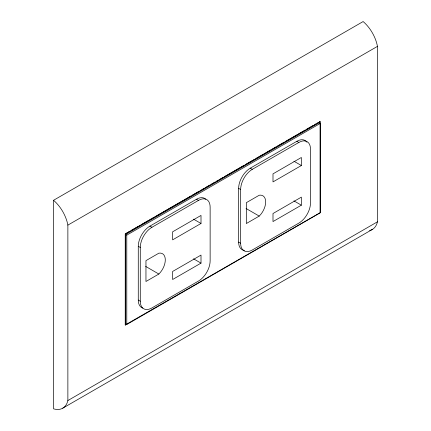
<?xml version="1.0" encoding="UTF-8"?>
<svg xmlns="http://www.w3.org/2000/svg" width="431" height="431" viewBox="0 0 431 431"><rect width="100%" height="100%" fill="white"/><g stroke="black" fill="none" stroke-linecap="round" stroke-linejoin="round"><path stroke-width="0.65" d="M377.459 221.809L67.872 400.544A27.363 15.796 60 0 1 53.541 408.82L53.541 200.291L363.128 21.55A27.363 15.796 60 0 1 377.459 46.376L377.459 221.809A27.363 15.796 60 0 1 369.588 230.499M67.872 400.544L67.872 225.117L377.459 46.376M125.814 233.613L129.893 231.253M131.056 230.58L138.049 226.544M139.218 225.871L140.382 225.197M141.551 224.524L148.544 220.489M149.708 219.815L151.459 218.803M152.622 218.134L153.786 217.461M154.955 216.788L156.701 215.775M157.87 215.101L161.948 212.747M163.112 212.074L182.927 200.636M184.096 199.962L191.089 195.922M192.253 195.248L199.246 191.213M200.415 190.54L201.579 189.866M202.742 189.193L204.493 188.185M205.657 187.512L209.741 185.158M210.904 184.484L214.983 182.13M216.152 181.456L217.897 180.444M219.061 179.77L223.145 177.416M224.309 176.742L244.124 165.305M245.293 164.631L252.286 160.591M253.45 159.917L254.613 159.249M255.782 158.576L262.775 154.535M263.939 153.862L265.69 152.854M266.854 152.181L270.937 149.826M272.101 149.153L276.179 146.799M277.343 146.125L284.341 142.085M285.505 141.411L297.164 134.682M298.327 134.009L305.32 129.973M306.489 129.3L313.482 125.259M314.646 124.586L315.81 123.912M316.979 123.244L320.12 121.693L320.12 212.698L125.227 324.952L125.227 233.947L320.12 121.693M125.69 234.496L319.182 122.787L320.271 123.417L320.271 212.785L126.779 324.5L125.69 323.87L125.69 234.496L126.779 235.127L320.271 123.417M142.828 308.1A16.464 9.504 -60 0 1 138.276 300.062L138.276 246.29A16.464 9.504 -60 0 1 149.918 226.13L196.482 199.241A16.464 9.504 -60 0 1 205.722 199.17M244.463 250.4A16.464 9.504 -60 0 1 238.639 242.114L238.639 188.347A16.464 9.504 -60 0 1 250.282 168.182L296.851 141.298A16.464 9.504 -60 0 1 306.931 142.198M140.28 301.221L140.28 247.448A16.464 9.504 -60 0 1 151.922 227.288L198.492 200.399A16.464 9.504 -60 0 1 210.134 207.122L210.134 260.895A16.464 9.504 -60 0 1 198.492 281.055L151.922 307.944A16.464 9.504 -60 0 1 140.28 301.221L138.276 300.062M240.649 243.273L240.649 189.505A16.464 9.504 -60 0 1 252.291 169.34L298.855 142.456A16.464 9.504 -60 0 1 310.498 149.174L310.498 202.947A16.464 9.504 -60 0 1 298.855 223.113L252.291 249.996A16.464 9.504 -60 0 1 240.649 243.273L238.639 242.114M201.008 223.473L172.626 239.857L172.626 231.813L201.008 215.43L201.008 223.473L193.551 219.169M301.371 165.526L272.995 181.909L272.995 173.865L301.371 157.482L301.371 165.526L293.92 161.221M158.856 274.035L145.958 281.486L145.958 260.631L158.856 253.186A13.501 7.796 -60 0 1 165.299 259.888A13.501 7.796 -60 0 1 158.856 274.035L145.673 266.423M259.225 216.093L246.322 223.538L246.322 202.683L259.225 195.238A13.501 7.796 -60 0 1 265.668 201.945A13.501 7.796 -60 0 1 259.225 216.093L246.036 208.48M201.008 263.125L172.626 279.509L172.626 271.465L201.008 255.082L201.008 263.125L193.551 258.821M301.371 205.178L272.995 221.561L272.995 213.523L301.371 197.134L301.371 205.178L293.92 200.878M125.227 324.952L126.396 324.279M62.732 408.195L372.319 229.454M296.851 141.298L298.855 142.456M250.282 168.182L252.291 169.34M238.639 188.347L240.649 189.505M196.482 199.241L198.492 200.399M149.918 226.13L151.922 227.288M138.276 246.29L140.28 247.448M319.894 121.558L319.894 123.568M126.779 235.127L126.779 324.5M125.459 234.081L125.459 325.087M53.541 200.291A27.363 15.796 60 0 1 67.872 225.117"/></g></svg>
